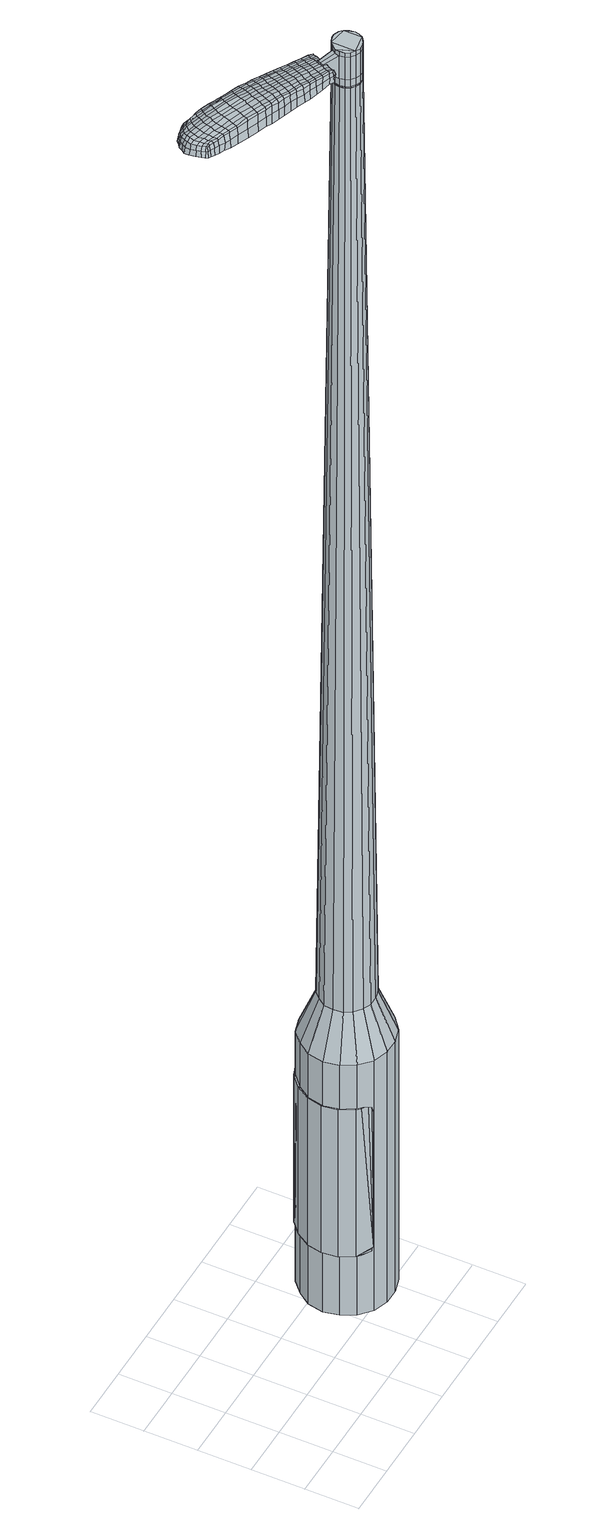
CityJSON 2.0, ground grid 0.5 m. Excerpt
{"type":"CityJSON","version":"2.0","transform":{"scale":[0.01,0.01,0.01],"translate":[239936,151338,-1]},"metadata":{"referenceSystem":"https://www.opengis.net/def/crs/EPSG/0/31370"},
"CityObjects":{
"object1":{"type":"GenericCityObject","attributes":{"cluster":850,"mean_distance_to_centroid":0.321,"new_centroid_x":239937.89,"new_centroid_y":151338.84,"mean_distance_to_camera":7.28,"H1":4.81,"H2":2.7,"Z_final":112.26,"cluster2":-1,"proj_x":239938.82,"proj_y":151336.42,"id_line":42792,"bearing_l":248.99,"distance":2.6,"orientation":"right","G_obj":158.99},"geometry":[{"type":"MultiSurface","lod":"2","boundaries":[[[0,1,2,3]],[[1,4,5,2]],[[4,6,7,5]],[[6,8,9,7]],[[8,10,11,9]],[[10,12,13,11]],[[12,14,15,13]],[[14,16,17,15]],[[16,18,19,17]],[[18,20,21,19]],[[20,22,23,21]],[[22,24,25,23]],[[24,26,27,25]],[[26,28,29,27]],[[28,30,31,29]],[[30,32,33,31]],[[32,34,35,33]],[[34,0,3,35]],[[36,37,38,39]],[[38,40,41,42]],[[41,43,42]],[[42,44,45,46]],[[45,47,46]],[[46,48,49,50]],[[49,51,50]],[[42,46,50,38]],[[50,52,39,38]],[[53,36,39]],[[2,5,7,35]],[[7,9,11,15]],[[11,13,15]],[[15,17,19,23]],[[19,21,23]],[[23,25,27,31]],[[27,29,31]],[[15,23,31,7]],[[31,33,35,7]],[[3,2,35]],[[1,0,54,55]],[[0,34,56,54]],[[34,32,57,56]],[[32,30,58,57]],[[30,28,59,58]],[[28,26,60,59]],[[26,24,61,60]],[[24,22,62,61]],[[22,20,63,62]],[[20,18,64,63]],[[18,16,65,64]],[[16,14,66,65]],[[14,12,67,66]],[[12,10,68,67]],[[10,8,69,68]],[[8,6,70,69]],[[6,4,71,70]],[[4,1,55,71]],[[55,54,72,73]],[[54,56,74,72]],[[56,57,75,74]],[[57,58,76,75]],[[58,59,77,76]],[[59,60,78,77]],[[60,61,79,78]],[[61,62,80,79]],[[62,63,81,80]],[[63,64,82,81]],[[64,65,83,82]],[[65,66,84,83]],[[66,67,85,84]],[[67,68,86,85]],[[68,69,87,86]],[[69,70,88,87]],[[70,71,89,88]],[[71,55,73,89]],[[90,91,92,73]],[[93,94,91,90]],[[95,96,94,93]],[[97,98,96,95]],[[77,99,98,97]],[[100,101,99,77]],[[102,103,101,100]],[[80,104,103,102]],[[105,106,104,80]],[[82,107,106,105]],[[83,108,107,82]],[[84,109,108,83]],[[85,110,109,84]],[[111,112,110,85]],[[113,114,112,111]],[[115,116,114,113]],[[89,117,116,115]],[[73,92,117,89]],[[118,119,120,121]],[[122,118,121,123]],[[124,122,123,125]],[[126,124,125,127]],[[128,126,127,129]],[[130,128,129,131]],[[132,130,131,133]],[[134,132,133,135]],[[136,134,135,137]],[[138,136,137,139]],[[140,138,139,141]],[[142,140,141,143]],[[144,142,143,145]],[[146,144,145,147]],[[148,146,147,149]],[[150,148,149,151]],[[72,90,73]],[[72,74,93,90]],[[74,75,95,93]],[[75,76,97,95]],[[76,77,97]],[[78,100,77]],[[78,79,102,100]],[[79,80,102]],[[81,105,80]],[[81,82,105]],[[86,111,85]],[[86,87,113,111]],[[87,88,115,113]],[[88,89,115]],[[152,92,91]],[[153,116,117]],[[153,154,114,116]],[[154,155,112,114]],[[155,110,112]],[[156,106,107]],[[156,104,106]],[[157,103,104]],[[157,158,101,103]],[[158,99,101]],[[159,98,99]],[[159,160,96,98]],[[160,161,94,96]],[[161,152,91,94]],[[39,52,150,162]],[[92,152,163,151]],[[53,39,162,119]],[[152,161,120,163]],[[36,53,119,118]],[[161,160,121,120]],[[37,36,118,122]],[[160,159,123,121]],[[38,37,122,124]],[[159,99,125,123]],[[40,38,124,126]],[[99,158,127,125]],[[41,40,126,128]],[[158,157,129,127]],[[43,41,128,130]],[[157,104,131,129]],[[42,43,130,132]],[[104,156,133,131]],[[44,42,132,134]],[[156,107,135,133]],[[45,44,134,136]],[[107,108,137,135]],[[47,45,136,138]],[[108,109,139,137]],[[46,47,138,140]],[[109,110,141,139]],[[48,46,140,142]],[[110,155,143,141]],[[49,48,142,144]],[[155,154,145,143]],[[51,49,144,146]],[[154,153,147,145]],[[50,51,146,148]],[[153,117,149,147]],[[52,50,148,150]],[[117,92,151,149]],[[150,151,164,165]],[[151,163,166,164]],[[163,120,167,166]],[[120,119,168,167]],[[119,162,169,168]],[[162,150,165,169]],[[170,171,172,173]],[[174,170,173,175]],[[170,174,176,177]],[[171,170,177,178]],[[179,180,181,182]],[[183,179,182,184]],[[179,183,185,186]],[[180,179,186,187]],[[188,189,190,191]],[[192,188,191,193]],[[188,192,194,195]],[[189,188,195,196]],[[197,198,199,200]],[[201,197,200,202]],[[197,201,203,204]],[[198,197,204,205]],[[206,207,208,209]],[[210,206,209,211]],[[206,210,212,213]],[[207,206,213,214]],[[215,216,217,218]],[[219,215,218,220]],[[215,219,221,222]],[[216,215,222,223]],[[224,225,226,227]],[[216,224,227,217]],[[224,216,223,228]],[[225,224,228,229]],[[230,231,232,233]],[[225,230,233,226]],[[230,225,229,234]],[[231,230,234,235]],[[236,174,175,237]],[[231,236,237,232]],[[236,231,235,238]],[[174,236,238,176]],[[239,240,241,242]],[[243,239,242,244]],[[239,243,245,246]],[[240,239,246,247]],[[248,249,250,251]],[[240,248,251,241]],[[248,240,247,252]],[[249,248,252,253]],[[254,255,256,257]],[[249,254,257,250]],[[254,249,253,258]],[[255,254,258,259]],[[260,261,262,263]],[[255,260,263,256]],[[260,255,259,264]],[[261,260,264,265]],[[266,171,178,267]],[[261,266,267,262]],[[266,261,265,268]],[[171,266,268,172]],[[269,270,271,272]],[[273,269,272,274]],[[269,273,275,276]],[[270,269,276,277]],[[278,279,280,281]],[[270,278,281,271]],[[278,270,277,282]],[[279,278,282,283]],[[284,285,286,287]],[[279,284,287,280]],[[284,279,283,288]],[[285,284,288,289]],[[290,183,184,291]],[[285,290,291,286]],[[290,285,289,292]],[[183,290,292,185]],[[293,294,295,296]],[[297,293,296,298]],[[293,297,299,300]],[[294,293,300,301]],[[302,303,304,305]],[[294,302,305,295]],[[302,294,301,306]],[[303,302,306,307]],[[308,309,310,311]],[[303,308,311,304]],[[308,303,307,312]],[[309,308,312,313]],[[314,315,316,317]],[[309,314,317,310]],[[314,309,313,318]],[[315,314,318,319]],[[320,180,187,321]],[[315,320,321,316]],[[320,315,319,322]],[[180,320,322,181]],[[323,209,208,324]],[[325,323,324,326]],[[323,325,327,328]],[[209,323,328,211]],[[329,325,326,330]],[[331,329,330,332]],[[329,331,333,334]],[[325,329,334,327]],[[335,331,332,336]],[[337,335,336,338]],[[335,337,339,340]],[[331,335,340,333]],[[341,337,338,342]],[[343,341,342,344]],[[341,343,345,346]],[[337,341,346,339]],[[347,343,344,348]],[[198,347,348,199]],[[347,198,205,349]],[[343,347,349,345]],[[350,351,196,195]],[[352,350,195,194]],[[350,352,353,354]],[[351,350,354,355]],[[356,357,355,354]],[[358,356,354,353]],[[356,358,359,360]],[[357,356,360,361]],[[362,363,361,360]],[[364,362,360,359]],[[362,364,365,366]],[[363,362,366,367]],[[368,369,367,366]],[[370,368,366,365]],[[368,370,203,201]],[[369,368,201,202]],[[371,372,373,374]],[[273,371,374,275]],[[371,273,274,375]],[[372,371,375,376]],[[377,192,193,378]],[[372,377,378,373]],[[377,372,376,379]],[[192,377,379,194]],[[380,381,382,383]],[[219,380,383,221]],[[380,219,220,384]],[[381,380,384,385]],[[386,387,388,389]],[[381,386,389,382]],[[386,381,385,390]],[[387,386,390,391]],[[392,189,196,393]],[[387,392,393,388]],[[392,387,391,394]],[[189,392,394,190]],[[395,396,397,398]],[[177,395,398,178]],[[395,177,176,399]],[[396,395,399,400]],[[401,402,403,404]],[[396,401,404,397]],[[401,396,400,405]],[[402,401,405,406]],[[407,200,199,408]],[[402,407,408,403]],[[407,402,406,409]],[[200,407,409,202]],[[410,411,412,413]],[[182,410,413,184]],[[410,182,181,414]],[[411,410,414,415]],[[416,204,203,417]],[[411,416,417,412]],[[416,411,415,418]],[[204,416,418,205]],[[419,420,421,422]],[[297,419,422,299]],[[419,297,298,423]],[[420,419,423,424]],[[425,210,211,426]],[[420,425,426,421]],[[425,420,424,427]],[[210,425,427,212]],[[428,429,430,431]],[[243,428,431,245]],[[428,243,244,432]],[[429,428,432,433]],[[434,435,436,437]],[[429,434,437,430]],[[434,429,433,438]],[[435,434,438,439]],[[440,207,214,441]],[[435,440,441,436]],[[440,435,439,442]],[[207,440,442,208]],[[443,444,433,432]],[[242,443,432,244]],[[443,242,241,445]],[[444,443,445,446]],[[447,448,439,438]],[[444,447,438,433]],[[447,444,446,449]],[[448,447,449,450]],[[451,324,208,442]],[[448,451,442,439]],[[451,448,450,452]],[[324,451,452,326]],[[453,454,455,456]],[[300,453,456,301]],[[453,300,299,422]],[[454,453,422,421]],[[457,328,327,458]],[[454,457,458,455]],[[457,454,421,426]],[[328,457,426,211]],[[459,460,446,445]],[[251,459,445,241]],[[459,251,250,461]],[[460,459,461,462]],[[463,464,450,449]],[[460,463,449,446]],[[463,460,462,465]],[[464,463,465,466]],[[467,330,326,452]],[[464,467,452,450]],[[467,464,466,468]],[[330,467,468,332]],[[469,470,471,472]],[[306,469,472,307]],[[469,306,301,456]],[[470,469,456,455]],[[473,334,333,474]],[[470,473,474,471]],[[473,470,455,458]],[[334,473,458,327]],[[475,476,462,461]],[[257,475,461,250]],[[475,257,256,477]],[[476,475,477,478]],[[479,480,466,465]],[[476,479,465,462]],[[479,476,478,481]],[[480,479,481,482]],[[483,336,332,468]],[[480,483,468,466]],[[483,480,482,484]],[[336,483,484,338]],[[485,486,487,488]],[[312,485,488,313]],[[485,312,307,472]],[[486,485,472,471]],[[489,340,339,490]],[[486,489,490,487]],[[489,486,471,474]],[[340,489,474,333]],[[491,492,478,477]],[[263,491,477,256]],[[491,263,262,493]],[[492,491,493,494]],[[495,496,482,481]],[[492,495,481,478]],[[495,492,494,497]],[[496,495,497,498]],[[499,342,338,484]],[[496,499,484,482]],[[499,496,498,500]],[[342,499,500,344]],[[501,502,503,504]],[[318,501,504,319]],[[501,318,313,488]],[[502,501,488,487]],[[505,346,345,506]],[[502,505,506,503]],[[505,502,487,490]],[[346,505,490,339]],[[507,508,494,493]],[[267,507,493,262]],[[507,267,178,398]],[[508,507,398,397]],[[509,510,498,497]],[[508,509,497,494]],[[509,508,397,404]],[[510,509,404,403]],[[511,348,344,500]],[[510,511,500,498]],[[511,510,403,408]],[[348,511,408,199]],[[512,513,415,414]],[[322,512,414,181]],[[512,322,319,504]],[[513,512,504,503]],[[514,349,205,418]],[[513,514,418,415]],[[514,513,503,506]],[[349,514,506,345]],[[515,516,376,375]],[[272,515,375,274]],[[515,272,271,517]],[[516,515,517,518]],[[519,352,194,379]],[[516,519,379,376]],[[519,516,518,520]],[[352,519,520,353]],[[521,522,523,524]],[[222,521,524,223]],[[521,222,221,383]],[[522,521,383,382]],[[525,526,527,528]],[[522,525,528,523]],[[525,522,382,389]],[[526,525,389,388]],[[529,351,355,530]],[[526,529,530,527]],[[529,526,388,393]],[[351,529,393,196]],[[531,532,518,517]],[[281,531,517,271]],[[531,281,280,533]],[[532,531,533,534]],[[535,358,353,520]],[[532,535,520,518]],[[535,532,534,536]],[[358,535,536,359]],[[537,538,539,540]],[[228,537,540,229]],[[537,228,223,524]],[[538,537,524,523]],[[541,542,543,544]],[[538,541,544,539]],[[541,538,523,528]],[[542,541,528,527]],[[545,357,361,546]],[[542,545,546,543]],[[545,542,527,530]],[[357,545,530,355]],[[547,548,534,533]],[[287,547,533,280]],[[547,287,286,549]],[[548,547,549,550]],[[551,364,359,536]],[[548,551,536,534]],[[551,548,550,552]],[[364,551,552,365]],[[553,554,555,556]],[[234,553,556,235]],[[553,234,229,540]],[[554,553,540,539]],[[557,558,559,560]],[[554,557,560,555]],[[557,554,539,544]],[[558,557,544,543]],[[561,363,367,562]],[[558,561,562,559]],[[561,558,543,546]],[[363,561,546,361]],[[563,564,550,549]],[[291,563,549,286]],[[563,291,184,413]],[[564,563,413,412]],[[565,370,365,552]],[[564,565,552,550]],[[565,564,412,417]],[[370,565,417,203]],[[566,567,400,399]],[[238,566,399,176]],[[566,238,235,556]],[[567,566,556,555]],[[568,569,406,405]],[[567,568,405,400]],[[568,567,555,560]],[[569,568,560,559]],[[570,369,202,409]],[[569,570,409,406]],[[570,569,559,562]],[[369,570,562,367]],[[571,572,573,574]],[[574,573,575,576]],[[577,575,573,578]],[[578,573,572,579]],[[580,581,582,583]],[[583,582,584,585]],[[586,584,582,587]],[[587,582,581,588]],[[589,590,591,592]],[[592,591,593,594]],[[595,593,591,596]],[[596,591,590,597]],[[598,599,600,601]],[[601,600,602,603]],[[604,602,600,605]],[[605,600,599,606]],[[607,608,609,610]],[[610,609,611,612]],[[613,611,609,614]],[[614,609,608,615]],[[616,617,618,619]],[[619,618,620,621]],[[622,620,618,623]],[[623,618,617,624]],[[625,626,627,628]],[[628,627,617,616]],[[624,617,627,629]],[[629,627,626,630]],[[631,632,633,634]],[[634,633,626,625]],[[630,626,633,635]],[[635,633,632,636]],[[576,575,637,638]],[[638,637,632,631]],[[636,632,637,639]],[[639,637,575,577]],[[640,641,642,643]],[[643,642,644,645]],[[646,644,642,647]],[[647,642,641,648]],[[649,650,651,652]],[[652,651,641,640]],[[648,641,651,653]],[[653,651,650,654]],[[655,656,657,658]],[[658,657,650,649]],[[654,650,657,659]],[[659,657,656,660]],[[661,662,663,664]],[[664,663,656,655]],[[660,656,663,665]],[[665,663,662,666]],[[579,572,667,668]],[[668,667,662,661]],[[666,662,667,669]],[[669,667,572,571]],[[670,671,672,673]],[[673,672,674,675]],[[676,674,672,677]],[[677,672,671,678]],[[679,680,681,682]],[[682,681,671,670]],[[678,671,681,683]],[[683,681,680,684]],[[685,686,687,688]],[[688,687,680,679]],[[684,680,687,689]],[[689,687,686,690]],[[585,584,691,692]],[[692,691,686,685]],[[690,686,691,693]],[[693,691,584,586]],[[694,695,696,697]],[[697,696,698,699]],[[700,698,696,701]],[[701,696,695,702]],[[703,704,705,706]],[[706,705,695,694]],[[702,695,705,707]],[[707,705,704,708]],[[709,710,711,712]],[[712,711,704,703]],[[708,704,711,713]],[[713,711,710,714]],[[715,716,717,718]],[[718,717,710,709]],[[714,710,717,719]],[[719,717,716,720]],[[588,581,721,722]],[[722,721,716,715]],[[720,716,721,723]],[[723,721,581,580]],[[607,610,724,725]],[[725,724,726,727]],[[728,726,724,729]],[[729,724,610,612]],[[727,726,730,731]],[[731,730,732,733]],[[734,732,730,735]],[[735,730,726,728]],[[733,732,736,737]],[[737,736,738,739]],[[740,738,736,741]],[[741,736,732,734]],[[739,738,742,743]],[[743,742,744,745]],[[746,744,742,747]],[[747,742,738,740]],[[745,744,748,749]],[[749,748,599,598]],[[606,599,748,750]],[[750,748,744,746]],[[597,751,752,596]],[[596,752,753,595]],[[754,753,752,755]],[[755,752,751,756]],[[756,757,758,755]],[[755,758,759,754]],[[760,759,758,761]],[[761,758,757,762]],[[762,763,764,761]],[[761,764,765,760]],[[766,765,764,767]],[[767,764,763,768]],[[768,769,770,767]],[[767,770,771,766]],[[604,771,770,602]],[[602,770,769,603]],[[772,773,774,775]],[[775,774,674,676]],[[675,674,774,776]],[[776,774,773,777]],[[594,593,778,779]],[[779,778,773,772]],[[777,773,778,780]],[[780,778,593,595]],[[781,782,783,784]],[[784,783,620,622]],[[621,620,783,785]],[[785,783,782,786]],[[787,788,789,790]],[[790,789,782,781]],[[786,782,789,791]],[[791,789,788,792]],[[597,590,793,794]],[[794,793,788,787]],[[792,788,793,795]],[[795,793,590,589]],[[796,797,798,799]],[[799,798,578,579]],[[577,578,798,800]],[[800,798,797,801]],[[802,803,804,805]],[[805,804,797,796]],[[801,797,804,806]],[[806,804,803,807]],[[598,601,808,809]],[[809,808,803,802]],[[807,803,808,810]],[[810,808,601,603]],[[811,812,813,814]],[[814,813,583,585]],[[580,583,813,815]],[[815,813,812,816]],[[604,605,817,818]],[[818,817,812,811]],[[816,812,817,819]],[[819,817,605,606]],[[820,821,822,823]],[[823,822,698,700]],[[699,698,822,824]],[[824,822,821,825]],[[612,611,826,827]],[[827,826,821,820]],[[825,821,826,828]],[[828,826,611,613]],[[829,830,831,832]],[[832,831,644,646]],[[645,644,831,833]],[[833,831,830,834]],[[835,836,837,838]],[[838,837,830,829]],[[834,830,837,839]],[[839,837,836,840]],[[615,608,841,842]],[[842,841,836,835]],[[840,836,841,843]],[[843,841,608,607]],[[834,844,845,833]],[[833,845,643,645]],[[640,643,845,846]],[[846,845,844,847]],[[840,848,849,839]],[[839,849,844,834]],[[847,844,849,850]],[[850,849,848,851]],[[607,725,852,843]],[[843,852,848,840]],[[851,848,852,853]],[[853,852,725,727]],[[854,855,856,857]],[[857,856,701,702]],[[700,701,856,823]],[[823,856,855,820]],[[728,729,858,859]],[[859,858,855,854]],[[820,855,858,827]],[[827,858,729,612]],[[847,860,861,846]],[[846,861,652,640]],[[649,652,861,862]],[[862,861,860,863]],[[851,864,865,850]],[[850,865,860,847]],[[863,860,865,866]],[[866,865,864,867]],[[727,731,868,853]],[[853,868,864,851]],[[867,864,868,869]],[[869,868,731,733]],[[870,871,872,873]],[[873,872,707,708]],[[702,707,872,857]],[[857,872,871,854]],[[734,735,874,875]],[[875,874,871,870]],[[854,871,874,859]],[[859,874,735,728]],[[863,876,877,862]],[[862,877,658,649]],[[655,658,877,878]],[[878,877,876,879]],[[867,880,881,866]],[[866,881,876,863]],[[879,876,881,882]],[[882,881,880,883]],[[733,737,884,869]],[[869,884,880,867]],[[883,880,884,885]],[[885,884,737,739]],[[886,887,888,889]],[[889,888,713,714]],[[708,713,888,873]],[[873,888,887,870]],[[740,741,890,891]],[[891,890,887,886]],[[870,887,890,875]],[[875,890,741,734]],[[879,892,893,878]],[[878,893,664,655]],[[661,664,893,894]],[[894,893,892,895]],[[883,896,897,882]],[[882,897,892,879]],[[895,892,897,898]],[[898,897,896,899]],[[739,743,900,885]],[[885,900,896,883]],[[899,896,900,901]],[[901,900,743,745]],[[902,903,904,905]],[[905,904,719,720]],[[714,719,904,889]],[[889,904,903,886]],[[746,747,906,907]],[[907,906,903,902]],[[886,903,906,891]],[[891,906,747,740]],[[895,908,909,894]],[[894,909,668,661]],[[579,668,909,799]],[[799,909,908,796]],[[899,910,911,898]],[[898,911,908,895]],[[796,908,911,805]],[[805,911,910,802]],[[745,749,912,901]],[[901,912,910,899]],[[802,910,912,809]],[[809,912,749,598]],[[816,913,914,815]],[[815,914,723,580]],[[720,723,914,905]],[[905,914,913,902]],[[606,750,915,819]],[[819,915,913,816]],[[902,913,915,907]],[[907,915,750,746]],[[777,916,917,776]],[[776,917,673,675]],[[670,673,917,918]],[[918,917,916,919]],[[595,753,920,780]],[[780,920,916,777]],[[919,916,920,921]],[[921,920,753,754]],[[922,923,924,925]],[[925,924,623,624]],[[622,623,924,784]],[[784,924,923,781]],[[926,927,928,929]],[[929,928,923,922]],[[781,923,928,790]],[[790,928,927,787]],[[756,751,930,931]],[[931,930,927,926]],[[787,927,930,794]],[[794,930,751,597]],[[919,932,933,918]],[[918,933,682,670]],[[679,682,933,934]],[[934,933,932,935]],[[754,759,936,921]],[[921,936,932,919]],[[935,932,936,937]],[[937,936,759,760]],[[938,939,940,941]],[[941,940,629,630]],[[624,629,940,925]],[[925,940,939,922]],[[942,943,944,945]],[[945,944,939,938]],[[922,939,944,929]],[[929,944,943,926]],[[762,757,946,947]],[[947,946,943,942]],[[926,943,946,931]],[[931,946,757,756]],[[935,948,949,934]],[[934,949,688,679]],[[685,688,949,950]],[[950,949,948,951]],[[760,765,952,937]],[[937,952,948,935]],[[951,948,952,953]],[[953,952,765,766]],[[954,955,956,957]],[[957,956,635,636]],[[630,635,956,941]],[[941,956,955,938]],[[958,959,960,961]],[[961,960,955,954]],[[938,955,960,945]],[[945,960,959,942]],[[768,763,962,963]],[[963,962,959,958]],[[942,959,962,947]],[[947,962,763,762]],[[951,964,965,950]],[[950,965,692,685]],[[585,692,965,814]],[[814,965,964,811]],[[766,771,966,953]],[[953,966,964,951]],[[811,964,966,818]],[[818,966,771,604]],[[801,967,968,800]],[[800,968,639,577]],[[636,639,968,957]],[[957,968,967,954]],[[807,969,970,806]],[[806,970,967,801]],[[954,967,970,961]],[[961,970,969,958]],[[603,769,971,810]],[[810,971,969,807]],[[958,969,971,963]],[[963,971,769,768]],[[571,574,173,172]],[[574,576,175,173]],[[586,587,186,185]],[[587,588,187,186]],[[589,592,191,190]],[[592,594,193,191]],[[613,614,213,212]],[[614,615,214,213]],[[616,619,218,217]],[[619,621,220,218]],[[625,628,227,226]],[[628,616,217,227]],[[631,634,233,232]],[[634,625,226,233]],[[576,638,237,175]],[[638,631,232,237]],[[646,647,246,245]],[[647,648,247,246]],[[648,653,252,247]],[[653,654,253,252]],[[654,659,258,253]],[[659,660,259,258]],[[660,665,264,259]],[[665,666,265,264]],[[666,669,268,265]],[[669,571,172,268]],[[676,677,276,275]],[[677,678,277,276]],[[678,683,282,277]],[[683,684,283,282]],[[684,689,288,283]],[[689,690,289,288]],[[690,693,292,289]],[[693,586,185,292]],[[694,697,296,295]],[[697,699,298,296]],[[703,706,305,304]],[[706,694,295,305]],[[709,712,311,310]],[[712,703,304,311]],[[715,718,317,316]],[[718,709,310,317]],[[588,722,321,187]],[[722,715,316,321]],[[772,775,374,373]],[[775,676,275,374]],[[594,779,378,193]],[[779,772,373,378]],[[621,785,384,220]],[[785,786,385,384]],[[786,791,390,385]],[[791,792,391,390]],[[792,795,394,391]],[[795,589,190,394]],[[699,824,423,298]],[[824,825,424,423]],[[825,828,427,424]],[[828,613,212,427]],[[829,832,431,430]],[[832,646,245,431]],[[835,838,437,436]],[[838,829,430,437]],[[615,842,441,214]],[[842,835,436,441]],[[972,973,974,975]],[[976,977,975,974]],[[978,979,980,981]],[[982,983,984,985]],[[973,986,987,974]],[[988,976,974,987]],[[989,978,981,990]],[[991,992,983,982]],[[986,993,994,987]],[[994,995,988,987]],[[996,989,990,997]],[[998,992,991,999]],[[993,1000,1001,994]],[[1001,1002,995,994]],[[1003,996,997,1004]],[[1005,998,999,1006]],[[1007,1008,1009,1010]],[[1011,1012,1008,1007]],[[1011,1013,1014,1012]],[[1013,1015,1016,1014]],[[1017,1018,1019,1020]],[[1021,1022,1018,1017]],[[1023,1024,1022,1021]],[[1025,1026,1024,1023]],[[1020,1009,1008,1017]],[[1017,1008,1012,1021]],[[1012,1014,1023,1021]],[[1014,1016,1025,1023]],[[981,980,977,976]],[[990,981,976,988]],[[995,997,990,988]],[[1002,1004,997,995]],[[982,985,979,978]],[[991,982,978,989]],[[999,991,989,996]],[[1006,999,996,1003]],[[983,1007,1010,984]],[[992,1011,1007,983]],[[1013,1011,992,998]],[[1015,1013,998,1005]],[[1027,1028,1029,1030]],[[1029,1031,1032,1033]],[[1029,1033,1034,1035]],[[1029,1035,1030]],[[1036,1027,1030,1037]],[[1038,1037,1030,1039]],[[1040,1039,1030]],[[1041,1029,1028,1042]],[[1043,1041,1042,1044]],[[1045,1043,1044,1046]],[[1047,1045,1046,1048]],[[1049,1047,1048,1050]],[[1050,1051,1052,1053]],[[1050,1053,1054,1055]],[[1050,1055,1056,1057]],[[1056,1058,1059,1060]],[[1056,1060,1061,1062]],[[1056,1062,1057]],[[1050,1057,1049]],[[1063,1064,1028,1027]],[[1065,1066,1031,1029]],[[1067,1068,1040,1030]],[[1064,1069,1042,1028]],[[1070,1065,1029,1041]],[[1069,1071,1044,1042]],[[1072,1070,1041,1043]],[[1071,1073,1046,1044]],[[1074,1072,1043,1045]],[[1073,1075,1048,1046]],[[1076,1074,1045,1047]],[[1075,1077,1050,1048]],[[1078,1076,1047,1049]],[[1077,1079,1051,1050]],[[1080,1081,1058,1056]],[[1082,1078,1049,1057]],[[1052,1051,1079,1083]],[[1053,1052,1083,1084]],[[1054,1053,1084,1085]],[[1055,1054,1085,1086]],[[1056,1055,1086,1080]],[[1087,1063,1027,1036]],[[1088,1087,1036,1037]],[[1089,1088,1037,1038]],[[1090,1089,1038,1039]],[[1068,1090,1039,1040]],[[1032,1031,1066,1091]],[[1059,1058,1081,1092]],[[1033,1032,1091,1093]],[[1034,1033,1093,1094]],[[1035,1034,1094,1095]],[[1030,1035,1095,1067]],[[1060,1059,1092,1096]],[[1061,1060,1096,1097]],[[1062,1061,1097,1098]],[[1057,1062,1098,1082]]]}]}
},
"vertices":[
[147,99,384],[155,111,384],[155,111,96],[147,99,96],[166,121,384],[166,121,96],[180,125,384],[180,125,96],[195,125,384],[195,125,96],[208,120,384],[208,120,96],[220,110,384],[220,110,96],[227,97,384],[227,97,96],[229,83,384],[229,83,96],[226,68,384],[226,68,96],[219,56,384],[219,56,96],[207,46,384],[207,46,96],[193,42,384],[193,42,96],[179,42,384],[179,42,96],[165,47,384],[165,47,96],[154,57,384],[154,57,96],[147,70,384],[147,70,96],[144,84,384],[144,84,96],[174,79,1524],[176,75,1524],[180,72,1524],[174,88,1524],[184,70,1524],[189,70,1524],[197,75,1524],[193,72,1524],[199,79,1524],[200,83,1524],[197,92,1524],[199,88,1524],[194,95,1524],[189,97,1524],[180,95,1524],[185,97,1524],[177,92,1524],[173,84,1524],[163,93,429],[168,100,429],[162,84,429],[163,75,429],[167,68,429],[174,62,429],[182,59,429],[191,59,429],[199,61,429],[206,67,429],[210,74,429],[212,83,429],[211,92,429],[206,99,429],[200,105,429],[192,108,429],[183,108,429],[174,106,429],[174,88,1483],[177,92,1483],[173,84,1483],[174,79,1483],[176,75,1483],[180,72,1483],[184,70,1483],[189,70,1483],[193,72,1483],[197,75,1483],[199,79,1483],[200,83,1483],[199,88,1483],[197,92,1483],[194,95,1483],[189,97,1483],[185,97,1483],[180,95,1483],[175,88,1483],[175,88,1485],[177,92,1485],[174,84,1483],[174,84,1485],[175,79,1483],[175,79,1485],[177,75,1483],[177,75,1485],[180,72,1485],[184,71,1483],[184,71,1485],[189,71,1483],[189,71,1485],[193,72,1485],[196,75,1483],[196,75,1485],[199,79,1485],[200,83,1485],[199,88,1485],[197,92,1485],[193,95,1483],[193,95,1485],[189,96,1483],[189,96,1485],[185,96,1483],[185,96,1485],[180,95,1485],[174,79,1519],[173,84,1519],[173,84,1493],[174,79,1493],[176,75,1519],[176,75,1493],[180,72,1519],[180,72,1493],[184,70,1519],[184,70,1493],[189,70,1519],[189,70,1493],[193,72,1519],[193,72,1493],[197,75,1519],[197,75,1493],[199,79,1519],[199,79,1493],[200,83,1519],[200,83,1493],[199,88,1519],[199,88,1493],[197,92,1519],[197,92,1493],[194,95,1519],[194,95,1493],[189,97,1519],[189,97,1493],[185,97,1519],[185,97,1493],[180,95,1519],[180,95,1493],[177,92,1519],[177,92,1493],[174,88,1485],[185,97,1485],[189,97,1485],[194,95,1485],[197,75,1485],[189,70,1485],[184,70,1485],[176,75,1485],[174,79,1485],[173,84,1485],[174,88,1519],[174,88,1493],[158,98,1513],[158,98,1518],[157,95,1513],[156,92,1513],[156,92,1518],[157,95,1518],[95,140,1519],[101,137,1518],[100,139,1509],[94,142,1510],[87,143,1519],[86,145,1510],[87,141,1526],[95,138,1525],[101,135,1525],[81,104,1519],[87,102,1518],[89,103,1525],[82,105,1525],[72,107,1519],[74,108,1526],[71,106,1510],[79,103,1510],[85,101,1509],[18,147,1519],[20,150,1519],[19,150,1513],[17,147,1513],[18,142,1519],[17,143,1513],[19,142,1524],[20,146,1524],[21,149,1524],[87,120,1530],[94,118,1529],[96,121,1529],[89,123,1530],[79,123,1531],[80,127,1531],[78,120,1530],[86,117,1530],[93,114,1529],[163,91,1512],[164,94,1512],[163,94,1517],[162,92,1517],[162,89,1512],[161,89,1517],[161,89,1506],[162,92,1506],[163,94,1506],[39,160,1519],[42,159,1519],[42,161,1512],[38,161,1512],[36,160,1518],[36,162,1512],[37,159,1522],[39,159,1523],[42,158,1524],[47,158,1519],[52,156,1519],[52,158,1512],[46,159,1512],[47,156,1524],[52,155,1525],[58,154,1519],[65,152,1519],[64,153,1511],[57,156,1511],[58,153,1526],[65,150,1526],[76,148,1519],[75,149,1510],[76,146,1526],[162,109,1513],[155,113,1513],[155,111,1518],[162,108,1517],[167,107,1512],[166,107,1516],[166,108,1506],[161,111,1507],[155,114,1507],[148,116,1514],[141,119,1515],[142,117,1520],[148,114,1519],[148,117,1507],[141,120,1507],[135,122,1515],[128,125,1516],[128,123,1522],[135,120,1521],[134,124,1508],[127,127,1508],[121,128,1517],[114,131,1517],[115,129,1524],[121,126,1523],[120,130,1508],[114,133,1509],[108,134,1518],[108,132,1524],[107,136,1509],[25,127,1519],[28,125,1519],[29,126,1524],[26,128,1523],[23,128,1518],[24,129,1522],[22,127,1512],[24,126,1512],[27,124,1512],[33,123,1519],[38,120,1519],[39,122,1525],[33,124,1524],[31,122,1512],[36,120,1512],[43,118,1519],[51,115,1519],[52,116,1526],[44,119,1526],[42,117,1511],[49,114,1511],[61,111,1519],[63,112,1526],[60,110,1510],[151,81,1513],[144,84,1513],[142,83,1507],[150,81,1507],[156,80,1512],[155,79,1506],[156,81,1516],[152,82,1517],[145,84,1518],[136,86,1514],[129,88,1515],[128,87,1507],[135,85,1507],[138,87,1519],[131,89,1520],[122,90,1515],[115,93,1516],[113,92,1508],[121,89,1508],[123,91,1521],[116,94,1522],[108,95,1517],[101,97,1517],[99,96,1509],[106,94,1508],[109,96,1523],[102,98,1524],[94,99,1518],[92,98,1509],[96,100,1524],[157,94,1519],[158,96,1519],[150,96,1520],[151,99,1520],[149,94,1520],[156,91,1519],[143,99,1522],[144,102,1522],[136,102,1523],[137,104,1523],[135,99,1523],[142,96,1521],[129,104,1524],[130,107,1524],[122,107,1525],[123,110,1525],[121,104,1525],[128,101,1524],[115,110,1526],[116,112,1526],[108,112,1527],[109,115,1527],[107,109,1527],[114,107,1526],[101,115,1528],[102,118,1528],[100,112,1528],[23,145,1527],[24,148,1527],[22,141,1526],[26,139,1527],[27,143,1528],[28,147,1528],[33,141,1529],[34,145,1529],[32,137,1528],[39,134,1530],[40,138,1530],[41,142,1530],[46,136,1531],[48,139,1531],[45,132,1530],[54,129,1531],[55,132,1531],[56,136,1531],[67,128,1531],[68,131,1531],[66,124,1531],[22,130,1518],[20,133,1519],[19,132,1513],[20,129,1513],[23,130,1523],[22,133,1523],[19,137,1519],[18,137,1513],[20,137,1524],[34,160,1518],[31,159,1518],[32,158,1523],[35,159,1523],[34,161,1513],[31,160,1513],[28,158,1519],[25,156,1519],[26,155,1524],[29,157,1523],[27,159,1513],[24,156,1513],[22,153,1519],[23,153,1524],[21,154,1513],[95,137,1528],[94,135,1528],[100,132,1528],[101,134,1527],[87,140,1528],[86,138,1529],[93,132,1529],[91,129,1530],[98,127,1529],[99,129,1528],[84,136,1529],[83,133,1530],[90,126,1530],[97,124,1529],[81,130,1531],[83,106,1528],[83,109,1529],[75,112,1529],[74,109,1528],[90,104,1527],[90,106,1528],[85,112,1529],[76,115,1530],[92,110,1528],[159,80,1512],[159,82,1512],[158,83,1517],[158,81,1517],[157,80,1506],[158,82,1506],[160,85,1512],[159,86,1517],[159,85,1506],[168,105,1512],[168,104,1512],[167,105,1506],[168,106,1506],[167,105,1517],[166,104,1517],[167,101,1512],[166,99,1512],[165,100,1506],[166,102,1506],[166,101,1517],[165,99,1517],[165,96,1512],[164,97,1506],[164,97,1517],[162,107,1519],[161,105,1519],[155,110,1520],[154,108,1520],[160,103,1519],[160,101,1519],[154,106,1520],[153,104,1520],[159,99,1519],[152,101,1520],[153,83,1519],[153,85,1519],[146,87,1520],[145,85,1520],[154,88,1519],[147,90,1520],[148,113,1521],[148,111,1521],[141,116,1522],[141,114,1522],[147,109,1521],[146,107,1521],[140,112,1522],[139,109,1523],[145,104,1522],[138,107,1523],[138,88,1521],[139,90,1521],[132,92,1522],[131,90,1522],[140,93,1521],[133,95,1522],[135,119,1523],[134,117,1523],[128,122,1524],[127,120,1524],[133,115,1523],[132,112,1524],[126,118,1525],[125,115,1525],[131,110,1524],[124,112,1525],[124,93,1523],[125,95,1523],[118,97,1524],[117,95,1524],[126,98,1524],[119,100,1525],[121,125,1525],[120,123,1525],[114,128,1526],[114,126,1526],[119,121,1526],[118,118,1526],[113,124,1527],[112,121,1527],[117,115,1526],[110,118,1527],[110,97,1525],[111,99,1525],[104,102,1526],[103,100,1526],[112,103,1526],[105,105,1527],[108,131,1527],[107,129,1527],[106,127,1527],[105,124,1528],[104,121,1528],[96,102,1527],[97,104,1527],[99,108,1528],[25,129,1525],[24,132,1525],[28,128,1526],[27,130,1526],[23,136,1526],[27,134,1527],[37,158,1525],[35,157,1525],[38,156,1526],[40,157,1525],[32,156,1525],[29,154,1526],[33,153,1527],[35,155,1526],[26,152,1526],[30,150,1527],[33,125,1526],[32,128,1527],[39,123,1527],[38,125,1528],[32,132,1528],[38,130,1529],[45,155,1526],[43,155,1527],[49,153,1528],[51,154,1527],[41,153,1527],[38,151,1528],[45,148,1529],[47,151,1528],[36,148,1528],[43,145,1530],[44,120,1528],[44,123,1529],[52,117,1528],[52,120,1529],[45,127,1529],[53,124,1530],[57,152,1528],[55,150,1528],[63,147,1529],[65,149,1528],[53,148,1529],[51,146,1530],[60,142,1530],[62,145,1530],[49,143,1530],[58,139,1531],[63,113,1529],[64,116,1529],[65,120,1530],[76,144,1528],[74,143,1529],[73,140,1530],[71,138,1530],[70,135,1531],[100,137,1509],[100,135,1518],[94,138,1518],[93,140,1509],[86,141,1519],[85,143,1510],[86,140,1525],[94,136,1525],[101,133,1525],[89,105,1525],[88,104,1518],[81,106,1518],[83,107,1525],[73,109,1519],[74,110,1525],[71,108,1510],[79,105,1509],[86,103,1509],[21,149,1513],[22,149,1519],[20,146,1519],[20,146,1513],[20,142,1519],[19,143,1513],[21,142,1524],[22,146,1524],[23,149,1524],[95,121,1528],[94,118,1528],[87,120,1529],[88,123,1529],[79,124,1529],[80,127,1529],[78,120,1529],[86,117,1529],[93,115,1528],[161,95,1516],[162,95,1512],[161,92,1512],[160,93,1516],[160,89,1512],[159,90,1516],[159,89,1506],[160,92,1506],[161,95,1506],[41,159,1512],[42,157,1519],[39,158,1518],[38,159,1512],[36,158,1518],[36,160,1512],[37,157,1522],[38,157,1523],[42,156,1523],[51,156,1512],[52,154,1519],[46,156,1519],[46,158,1512],[46,154,1524],[52,153,1525],[64,152,1511],[64,150,1519],[57,152,1519],[56,154,1511],[57,151,1525],[65,148,1526],[75,146,1519],[74,148,1510],[75,144,1526],[154,110,1518],[154,111,1513],[161,108,1513],[161,107,1517],[165,105,1512],[164,105,1515],[165,107,1506],[160,109,1506],[154,112,1507],[141,116,1520],[140,117,1514],[147,114,1514],[147,113,1519],[147,115,1507],[140,119,1507],[127,122,1522],[127,123,1516],[134,120,1515],[134,119,1521],[133,122,1508],[126,125,1508],[114,128,1523],[113,129,1517],[120,126,1516],[120,125,1522],[120,128,1508],[113,131,1508],[107,132,1517],[107,131,1524],[106,134,1509],[30,128,1523],[29,127,1519],[26,128,1518],[27,129,1523],[25,130,1518],[26,130,1522],[23,129,1512],[25,127,1512],[28,126,1512],[40,123,1525],[39,122,1519],[33,125,1519],[34,126,1524],[32,124,1512],[37,121,1512],[52,118,1526],[51,117,1519],[44,120,1519],[45,121,1525],[42,119,1511],[50,116,1511],[62,113,1519],[63,114,1526],[60,112,1510],[143,85,1507],[144,85,1513],[151,83,1513],[150,83,1506],[156,82,1512],[155,81,1506],[156,83,1515],[152,84,1517],[145,86,1518],[128,89,1507],[130,90,1514],[137,88,1514],[136,87,1507],[138,89,1519],[131,91,1520],[114,94,1508],[116,95,1516],[123,92,1515],[121,91,1508],[124,93,1521],[117,96,1522],[100,98,1508],[102,99,1517],[109,97,1516],[107,96,1508],[110,98,1522],[103,100,1523],[95,101,1517],[93,100,1509],[96,102,1524],[156,94,1518],[157,97,1518],[149,97,1519],[150,99,1519],[148,94,1519],[155,92,1518],[142,99,1520],[143,102,1520],[135,102,1521],[136,105,1521],[134,99,1521],[141,97,1520],[128,105,1523],[129,107,1523],[121,107,1524],[122,110,1524],[120,104,1524],[127,102,1523],[115,110,1525],[116,113,1525],[108,113,1526],[109,115,1526],[106,109,1526],[113,107,1525],[101,115,1527],[102,118,1527],[100,112,1527],[25,148,1526],[24,145,1526],[24,141,1525],[27,140,1526],[28,143,1526],[29,146,1526],[35,144,1528],[33,141,1528],[33,137,1527],[39,135,1528],[40,138,1529],[41,142,1529],[48,139,1530],[47,136,1530],[46,132,1529],[54,129,1530],[55,133,1530],[56,136,1530],[68,131,1530],[67,128,1530],[66,125,1530],[21,133,1513],[22,133,1518],[23,131,1518],[22,130,1512],[25,131,1523],[24,133,1523],[21,138,1519],[20,137,1513],[22,137,1523],[33,156,1523],[32,157,1518],[35,158,1518],[35,157,1523],[34,159,1512],[32,158,1512],[27,153,1523],[26,154,1519],[29,156,1519],[30,155,1523],[29,157,1513],[25,155,1513],[24,152,1519],[25,151,1524],[23,152,1513],[100,132,1527],[93,134,1527],[94,135,1527],[100,133,1526],[86,139,1527],[85,138,1528],[97,126,1528],[91,129,1528],[92,132,1528],[99,129,1527],[84,135,1528],[83,132,1529],[90,126,1529],[96,123,1528],[81,130,1529],[75,112,1528],[83,109,1527],[83,108,1527],[75,111,1527],[90,105,1526],[90,107,1527],[85,113,1528],[76,116,1528],[91,111,1527],[157,84,1516],[157,83,1512],[157,82,1512],[156,83,1516],[156,81,1506],[156,83,1506],[158,86,1512],[158,87,1516],[157,86,1506],[165,105,1506],[166,104,1512],[166,105,1512],[166,106,1506],[165,105,1516],[164,104,1516],[163,100,1506],[164,100,1512],[165,102,1512],[164,103,1506],[164,102,1516],[163,100,1516],[163,97,1512],[162,98,1506],[162,97,1516],[160,106,1518],[161,106,1518],[154,109,1519],[154,108,1519],[159,101,1518],[160,104,1518],[153,106,1519],[152,104,1519],[158,99,1518],[151,102,1519],[146,88,1519],[152,85,1518],[152,84,1518],[145,87,1519],[154,88,1518],[147,91,1519],[147,111,1520],[147,112,1520],[140,115,1521],[140,114,1521],[145,107,1520],[146,109,1520],[139,112,1521],[138,110,1521],[144,104,1520],[137,107,1521],[132,93,1521],[139,90,1520],[138,89,1520],[131,91,1521],[140,93,1520],[133,96,1521],[133,117,1522],[134,118,1522],[127,121,1523],[127,120,1523],[131,112,1522],[132,115,1522],[126,118,1523],[125,115,1524],[130,110,1523],[124,113,1524],[118,97,1523],[125,95,1522],[124,94,1522],[117,96,1523],[126,98,1522],[119,101,1523],[120,123,1524],[120,124,1524],[113,127,1525],[113,126,1525],[118,118,1525],[119,121,1524],[112,123,1525],[111,121,1526],[117,115,1525],[110,118,1526],[104,102,1525],[111,100,1524],[110,99,1524],[103,101,1525],[112,103,1524],[105,106,1525],[106,129,1526],[107,130,1526],[104,124,1527],[105,126,1526],[103,121,1527],[97,105,1526],[96,103,1526],[98,108,1526],[25,132,1524],[27,130,1524],[30,129,1525],[28,131,1525],[24,137,1525],[27,135,1525],[39,155,1525],[35,156,1524],[37,156,1524],[40,155,1525],[33,152,1526],[29,153,1525],[32,155,1524],[36,154,1525],[27,150,1525],[31,149,1526],[33,129,1526],[34,127,1526],[40,124,1526],[39,126,1527],[33,133,1526],[39,130,1527],[49,151,1527],[44,153,1526],[45,154,1526],[51,152,1526],[45,147,1528],[39,150,1527],[41,152,1526],[47,150,1527],[36,147,1527],[43,145,1528],[45,124,1527],[45,122,1527],[53,119,1527],[53,121,1528],[45,128,1528],[53,125,1529],[63,147,1528],[55,149,1527],[57,150,1527],[64,147,1527],[59,142,1529],[51,145,1529],[53,147,1528],[61,144,1528],[50,142,1529],[58,139,1530],[64,116,1528],[64,115,1528],[65,120,1529],[74,142,1528],[75,143,1528],[71,137,1529],[73,140,1529],[69,134,1530],[165,106,1508],[163,100,1508],[133,113,1509],[136,120,1509],[113,121,1510],[116,129,1510],[76,136,1512],[80,145,1512],[97,138,1511],[93,130,1511],[60,143,1513],[47,147,1514],[50,155,1514],[63,151,1513],[161,94,1508],[130,106,1509],[110,113,1510],[73,127,1512],[90,121,1511],[56,134,1513],[44,139,1514],[158,88,1508],[127,98,1509],[107,105,1510],[70,119,1512],[87,112,1511],[41,130,1514],[53,125,1513],[156,81,1508],[125,91,1509],[104,97,1510],[66,110,1512],[83,104,1511],[37,122,1514],[50,117,1513],[34,151,1514],[29,152,1514],[32,158,1514],[37,159,1514],[31,144,1514],[27,145,1514],[28,136,1514],[24,139,1514],[25,128,1514],[22,132,1514],[24,151,1515],[20,149,1515],[20,150,1515],[25,155,1515],[22,147,1515],[19,148,1515],[21,143,1515],[19,147,1515],[19,139,1515],[19,146,1515],[155,54,334],[152,57,334],[152,57,165],[163,47,171],[155,54,165],[158,52,165],[160,50,166],[162,48,167],[162,48,169],[158,52,334],[160,50,333],[162,48,332],[162,48,331],[163,47,328],[145,70,165],[145,70,334],[143,85,165],[143,85,334],[146,99,165],[146,99,334],[154,112,165],[154,112,334],[165,122,165],[165,122,334],[169,123,334],[173,125,334],[175,126,333],[177,126,332],[178,127,331],[179,127,328],[169,123,165],[179,127,171],[178,127,169],[177,126,167],[175,126,166],[173,125,165],[157,56,334],[154,59,334],[154,59,165],[157,56,165],[165,49,171],[165,49,328],[148,71,334],[148,71,165],[146,85,334],[146,85,165],[149,98,334],[149,98,165],[156,110,334],[156,110,165],[166,119,334],[166,119,165],[170,121,334],[180,124,328],[180,124,171],[170,121,165],[174,122,334],[176,123,333],[178,124,332],[179,124,331],[160,54,334],[162,52,333],[163,51,332],[164,50,331],[160,54,165],[179,124,169],[162,52,166],[163,51,167],[164,50,169],[178,124,167],[176,123,166],[174,122,165]
]}
